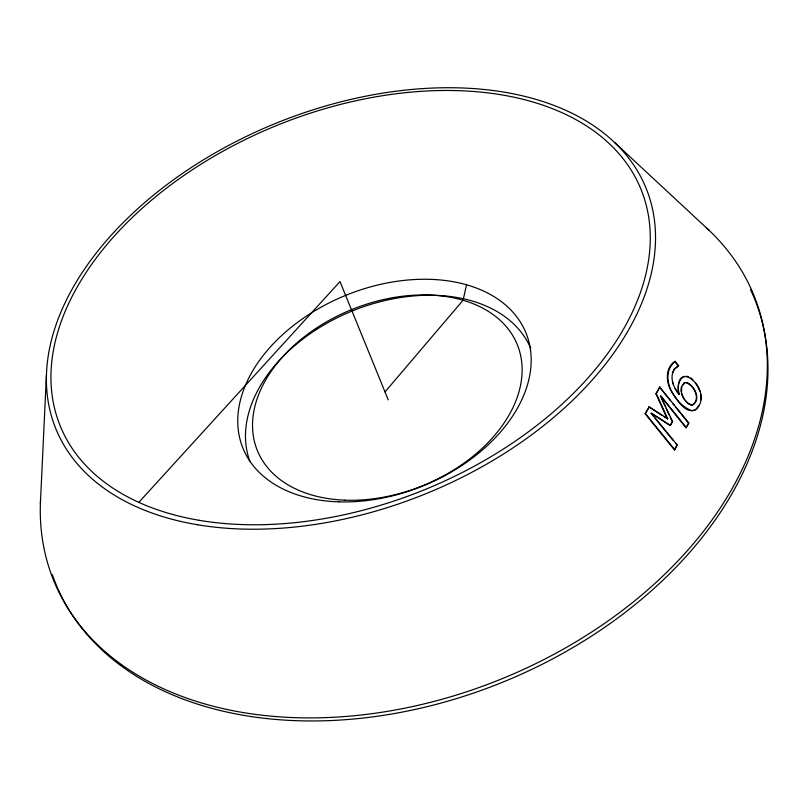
<?xml version="1.0" encoding="UTF-8"?>
<svg xmlns="http://www.w3.org/2000/svg" width="808" height="808" viewBox="0 0 808 808"><rect width="100%" height="100%" fill="white"/><g stroke="black" fill="none" stroke-linecap="round" stroke-linejoin="round"><path stroke-width="1.21" d="M679.275 394.213C672.246 386.921 667.58 371.71 678.659 365.842L675.104 361.338C665.277 367.327 665.731 381.891 671.185 390.85C676.346 398.243 685.891 416.645 696.87 408.616C714.211 390.001 673.529 355.267 678.851 394.294L679.275 394.213C676.912 388.153 677.973 379.255 684.568 376.407L684.144 376.478M692.668 410.929C674.922 405.485 657.773 376.053 675.104 361.338M685.063 400.647L688.163 403.737L691.345 404.909C686.103 403.061 682.992 397.657 681.528 392.557L680.881 390.769L681.316 387.103L684.346 383.022L682.467 385.285M681.528 392.557L681.73 387.032M693.304 404.495C700.536 397.869 693.789 385.769 686.325 382.598L686.739 382.527C694.607 385.275 701.889 400.344 692.153 404.959L693.729 404.424M40.4 503.323L46.47 374.336M700.647 394.173L700.637 400.132M466.539 284.79L463.065 300.243L385.012 391.92M678.659 365.842L674.155 369.226L672.478 373.276M664.216 416.857L667.701 418.776L649.299 406.848L645.148 413.787L674.438 449.864L676.417 446.066M661.287 396.981L685.972 427.755L688.84 422.998L659.651 387.123L655.975 393.88L667.277 418.847M674.438 449.864L677.336 445.046L651.157 413.302L653.5 416.191M685.972 427.755L688.84 422.998M651.157 413.302L670.175 425.584L672.226 421.715L670.185 417.251M670.175 425.584L672.64 421.645L660.51 396.021M645.148 413.787L649.299 406.848M655.975 393.88L660.065 387.042M697.072 407.747L698.718 405.808M138.814 502.364L339.996 281.608L388.254 399.869M683.932 383.093L686.739 382.527M686.517 376.215L688.578 376.7M690.699 377.871L692.88 379.72M672.397 381.497L673.387 384.517M695.385 383.295L697.173 385.174M675.094 388.799L676.821 390.88M696.759 385.244L698.789 388.133M699.94 391.133L698.375 388.214M696.87 408.616L694.87 410.282M677.336 445.046L675.357 443.188M690.931 404.98L692.567 404.879M651.571 413.231L670.6 425.513M648.885 406.929L662.166 415.534M614.585 142.491L709.172 230.411M655.066 418.12L673.014 440.289M645.572 413.716L674.852 449.804M660.924 395.94L686.396 427.685M659.651 387.123L670.539 400.728M672.872 403.636L674.428 405.586M675.983 407.525L688.416 423.069M674.69 361.418L678.245 365.923M676.407 390.961L678.851 394.294M682.467 396.587L684.416 399.627M662.035 399.374L665.095 406.071M666.115 408.313L669.165 415.009M656.389 393.809L667.701 418.776M681.447 393.617L682.124 395.597M249.975 461.61A151.389 103.07 -22.2 0 1 352.854 310.726A151.389 103.07 -22.2 0 1 530.735 348.369M706.505 227.917A378.033 260.014 -22.2 0 1 502.829 678.407A378.033 260.014 -22.2 0 1 40.501 500.899M750.551 289.729A377.316 260.115 -22.2 0 1 503.354 681.922A377.316 260.115 -22.2 0 1 52.338 574.67M338.805 501.839A152.793 102.818 -22.2 0 0 528.038 338.764A152.793 102.818 -22.2 0 0 286.557 331.169A152.793 102.818 -22.2 0 0 338.805 501.839M197.697 524.786A318.695 199.828 -22.2 0 0 655.53 238.451A318.695 199.828 -22.2 0 0 199.637 162.186A318.695 199.828 -22.2 0 0 197.697 524.786M199.212 520.312A313.565 196.556 -22.2 0 0 650.268 239.178A313.565 196.556 -22.2 0 0 202.333 163.368A313.565 196.556 -22.2 0 0 199.212 520.312M344.814 500.152A140.339 94.96 -22.2 0 0 519.362 350.541A140.339 94.96 -22.2 0 0 297.799 342.087A140.339 94.96 -22.2 0 0 344.814 500.152"/></g></svg>
